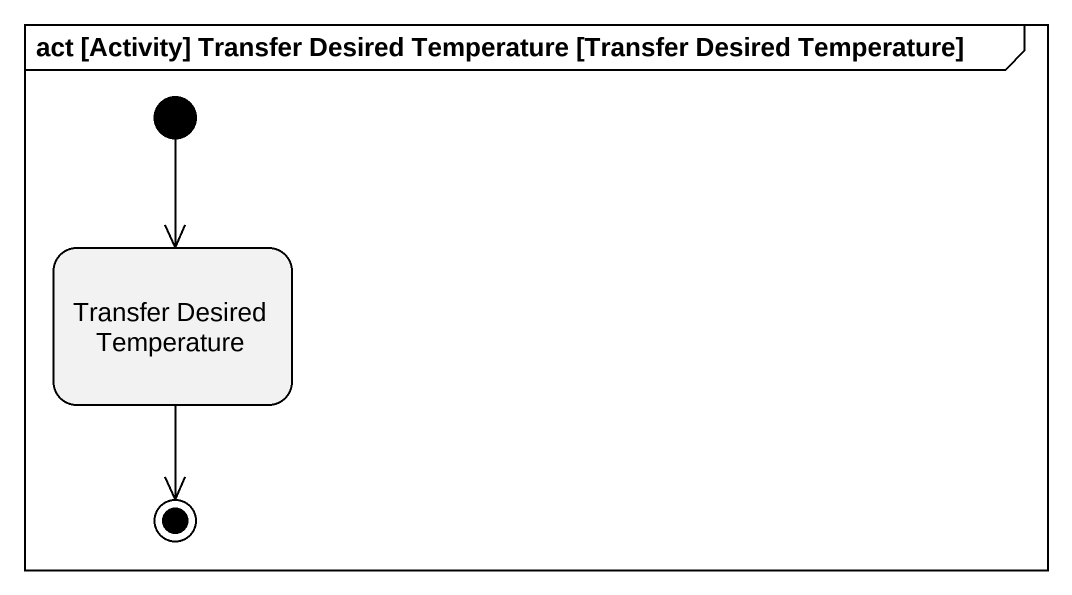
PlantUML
@startuml
mainframe act [Activity] Transfer Desired Temperature [Transfer Desired Temperature]
hide empty description
state "Transfer Desired Temperature" as Transfer_Desired_Temperature
[*] --> Transfer_Desired_Temperature
Transfer_Desired_Temperature --> [*]
@enduml
